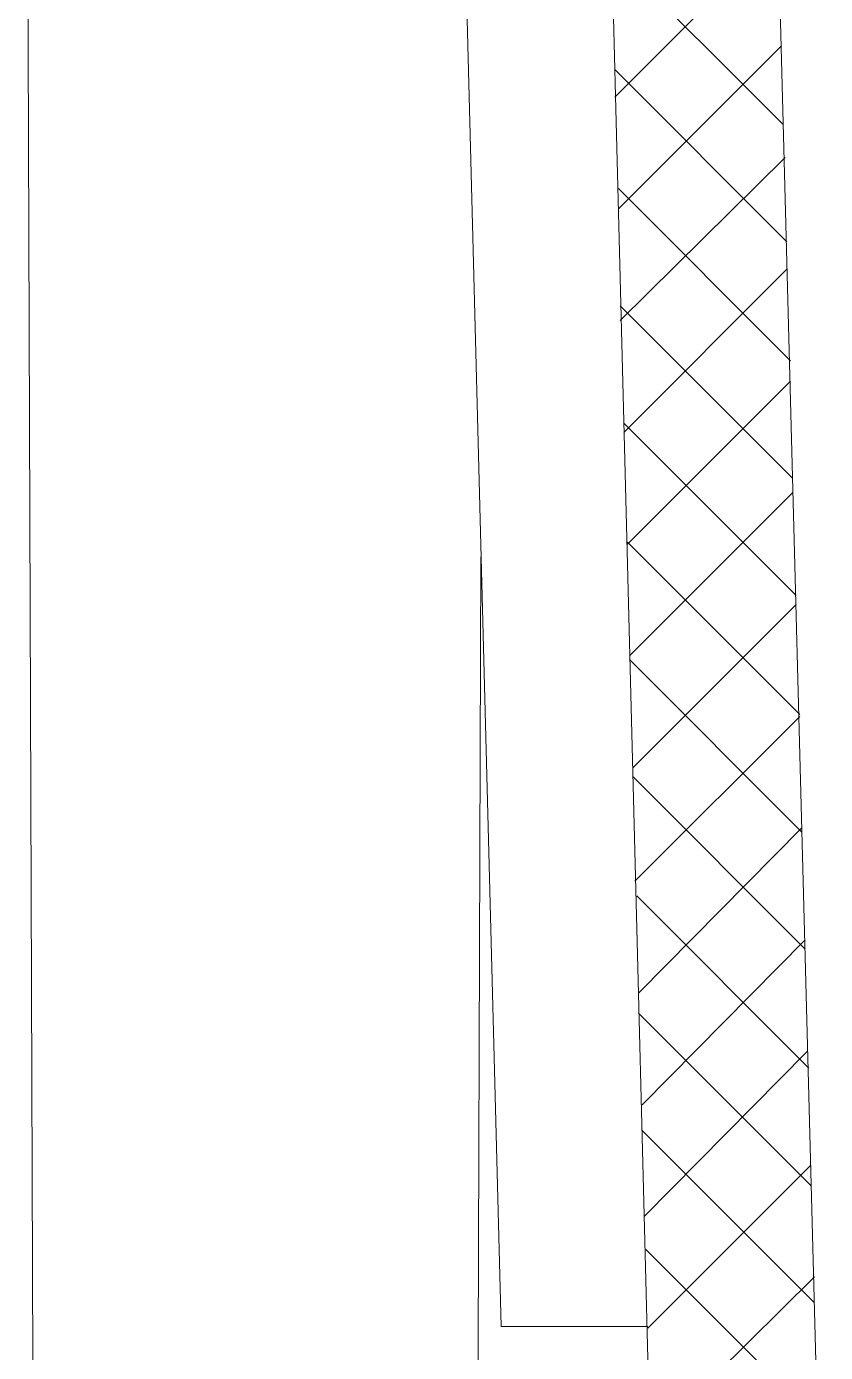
# Model space of a CAD drawing. Header units: inches. Extents: x 11 to 682, y 148 to 1119.
# Drawn here: x 312.42 to 338.58, y 779.09 to 822.51 of the extents above; entities that cross this region are included whole.
import ezdxf

# ---------------------------------------------------------------- set-up
doc = ezdxf.new("R2010")
doc.units = ezdxf.units.IN
doc.header["$MEASUREMENT"] = 0
doc.layers.add('图层 1', color=7, linetype='Continuous')

msp = doc.modelspace()

# ---------------------------------------------------------------- linework, layer by layer
at = {"layer": '图层 1', "color": 7, "lineweight": 18, "true_color": 0xffffff}
for points in [[(326.1, 851.7), (327.96, 779.94)], [(336.36, 850.8), (338.58, 766.8)], [(336.36, 850.8), (338.58, 766.8)], [(330.96, 849.24), (333.24, 760.14)], [(330.96, 849.24), (333.24, 760.14)], [(312.42, 837.24), (312.66, 769.56)], [(331.68, 820.2), (337.02, 825.54)], [(331.56, 824.939), (337.2, 819.3)], [(331.8, 816.54), (337.14, 821.88)], [(331.68, 821.1), (337.32, 815.459)], [(331.86, 812.88), (337.26, 818.22)], [(331.8, 817.2), (337.44, 811.56)], [(331.98, 809.22), (337.32, 814.56)], [(331.86, 813.359), (337.5, 807.72)], [(332.1, 805.56), (337.44, 810.9)], [(331.98, 809.52), (337.62, 803.879)], [(332.16, 801.9), (337.5, 807.24)], [(332.1, 805.62), (337.74, 799.979)], [(327.18, 769.56), (327.3, 805.14)], [(332.28, 798.24), (337.62, 803.58)], [(332.16, 801.779), (337.8, 796.14)], [(332.34, 794.52), (337.74, 799.92)], [(332.28, 797.939), (337.92, 792.299)], [(332.46, 790.86), (337.8, 796.26)], [(332.4, 794.04), (338.04, 788.399)], [(332.58, 787.2), (337.92, 792.6)], [(332.46, 790.199), (338.1, 784.56)], [(332.64, 783.54), (337.98, 788.94)], [(332.58, 786.359), (338.22, 780.719)], [(332.76, 779.88), (338.1, 785.22)], [(332.7, 782.459), (338.34, 776.819)], [(332.82, 776.22), (338.22, 781.561)], [(327.96, 779.94), (332.76, 779.94)]]:
    msp.add_lwpolyline(points, dxfattribs=at)

doc.saveas('drawing.dxf')
